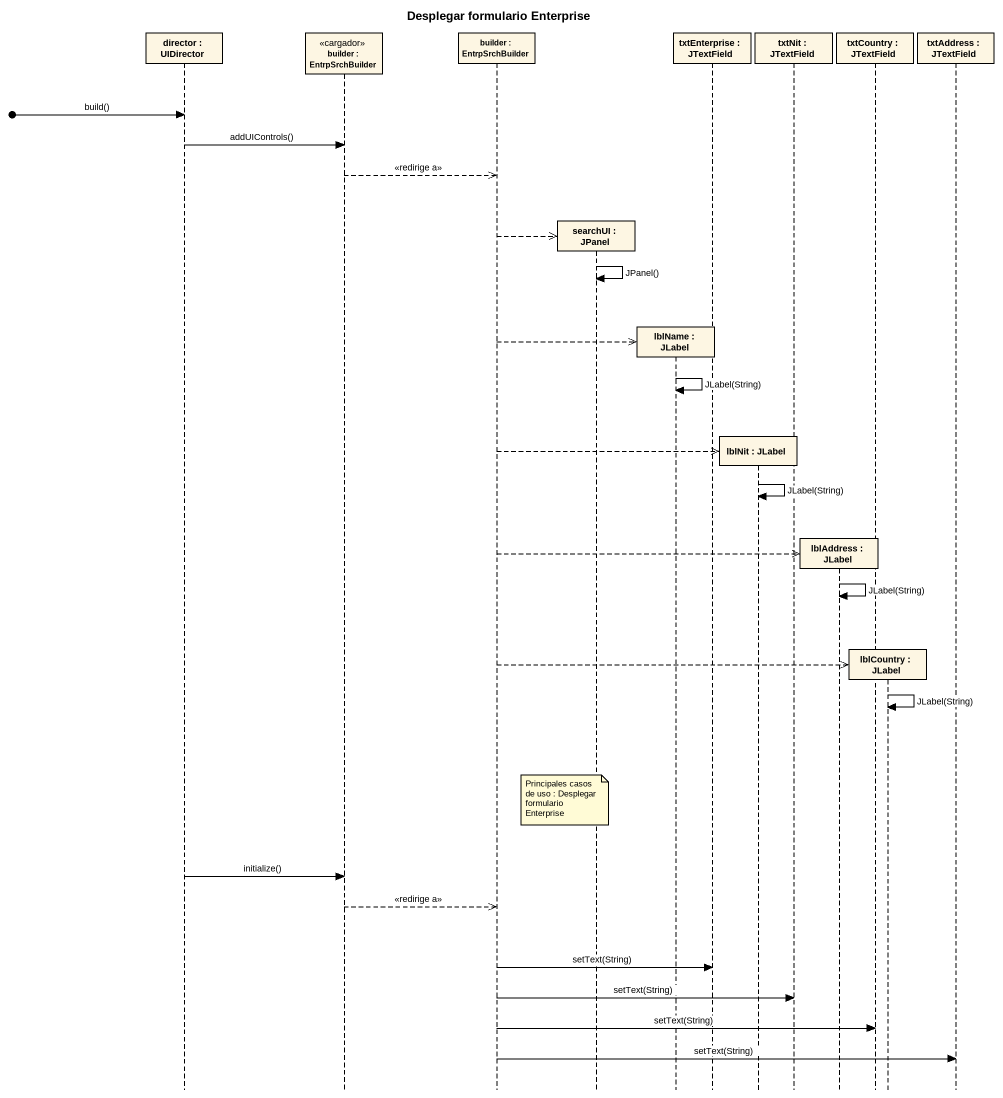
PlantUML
@startuml
title Desplegar formulario Enterprise
hide footbox
participant "director : UIDirector" as director
participant "builder : EntrpSrchBuilder" as builder <<cargador>>
participant "builder : EntrpSrchBuilder" as builder_2
participant "searchUI : JPanel" as searchUI
participant "lblName : JLabel" as lblName
participant "txtEnterprise : JTextField" as txtEnterprise
participant "lblNit : JLabel" as lblNit
participant "txtNit : JTextField" as txtNit
participant "lblAddress : JLabel" as lblAddress
participant "txtCountry : JTextField" as txtCountry
participant "lblCountry : JLabel" as lblCountry
participant "txtAddress : JTextField" as txtAddress

[o-> director : build()
director -> builder : addUIControls()
builder -->> builder_2 : <<redirige a>>
builder_2 -->> searchUI **
searchUI -> searchUI : JPanel()
builder_2 -->> lblName **
lblName -> lblName : JLabel(String)
builder_2 -->> lblNit **
lblNit -> lblNit : JLabel(String)
builder_2 -->> lblAddress **
lblAddress -> lblAddress : JLabel(String)
builder_2 -->> lblCountry **
lblCountry -> lblCountry : JLabel(String)
note over searchUI : Principales casos de uso : Desplegar formulario Enterprise
director -> builder : initialize()
builder -->> builder_2 : <<redirige a>>
builder_2 -> txtEnterprise : setText(String)
builder_2 -> txtNit : setText(String)
builder_2 -> txtCountry : setText(String)
builder_2 -> txtAddress : setText(String)
@enduml
